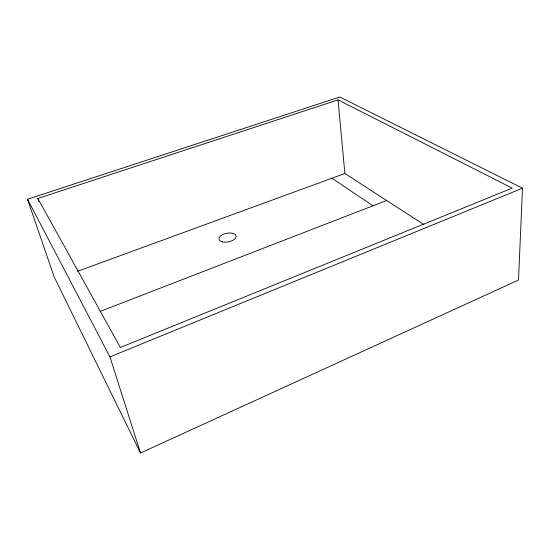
<?xml version="1.0" encoding="UTF-8"?>
<svg xmlns="http://www.w3.org/2000/svg" width="550" height="550" viewBox="0 0 550 550"><rect width="100%" height="100%" fill="white"/><g stroke="black" fill="none" stroke-linecap="round" stroke-linejoin="round"><path stroke-width="0.82" d="M522.5 188.189L518.513 280.032L140.498 452.994L54.127 276.829L27.5 199.238L339.811 97.006L522.5 188.189L109.952 356.888L27.5 199.238M100.176 311.417L386.643 200.509M77.591 271.281L344.877 173.491L423.94 224.641M37.847 198.468L338.023 99.873L512.208 188.134L120.368 347.462L37.847 198.468L38.933 201.706M331.966 178.214L372.928 205.817M109.952 356.888L140.498 452.994M338.023 99.873L344.877 173.491M222.599 241.938A8.697 4.4 -10.9 0 0 236.087 236.789A8.697 4.4 -10.9 0 0 223.946 234.053A8.697 4.4 -10.9 0 0 222.599 241.938"/></g></svg>
